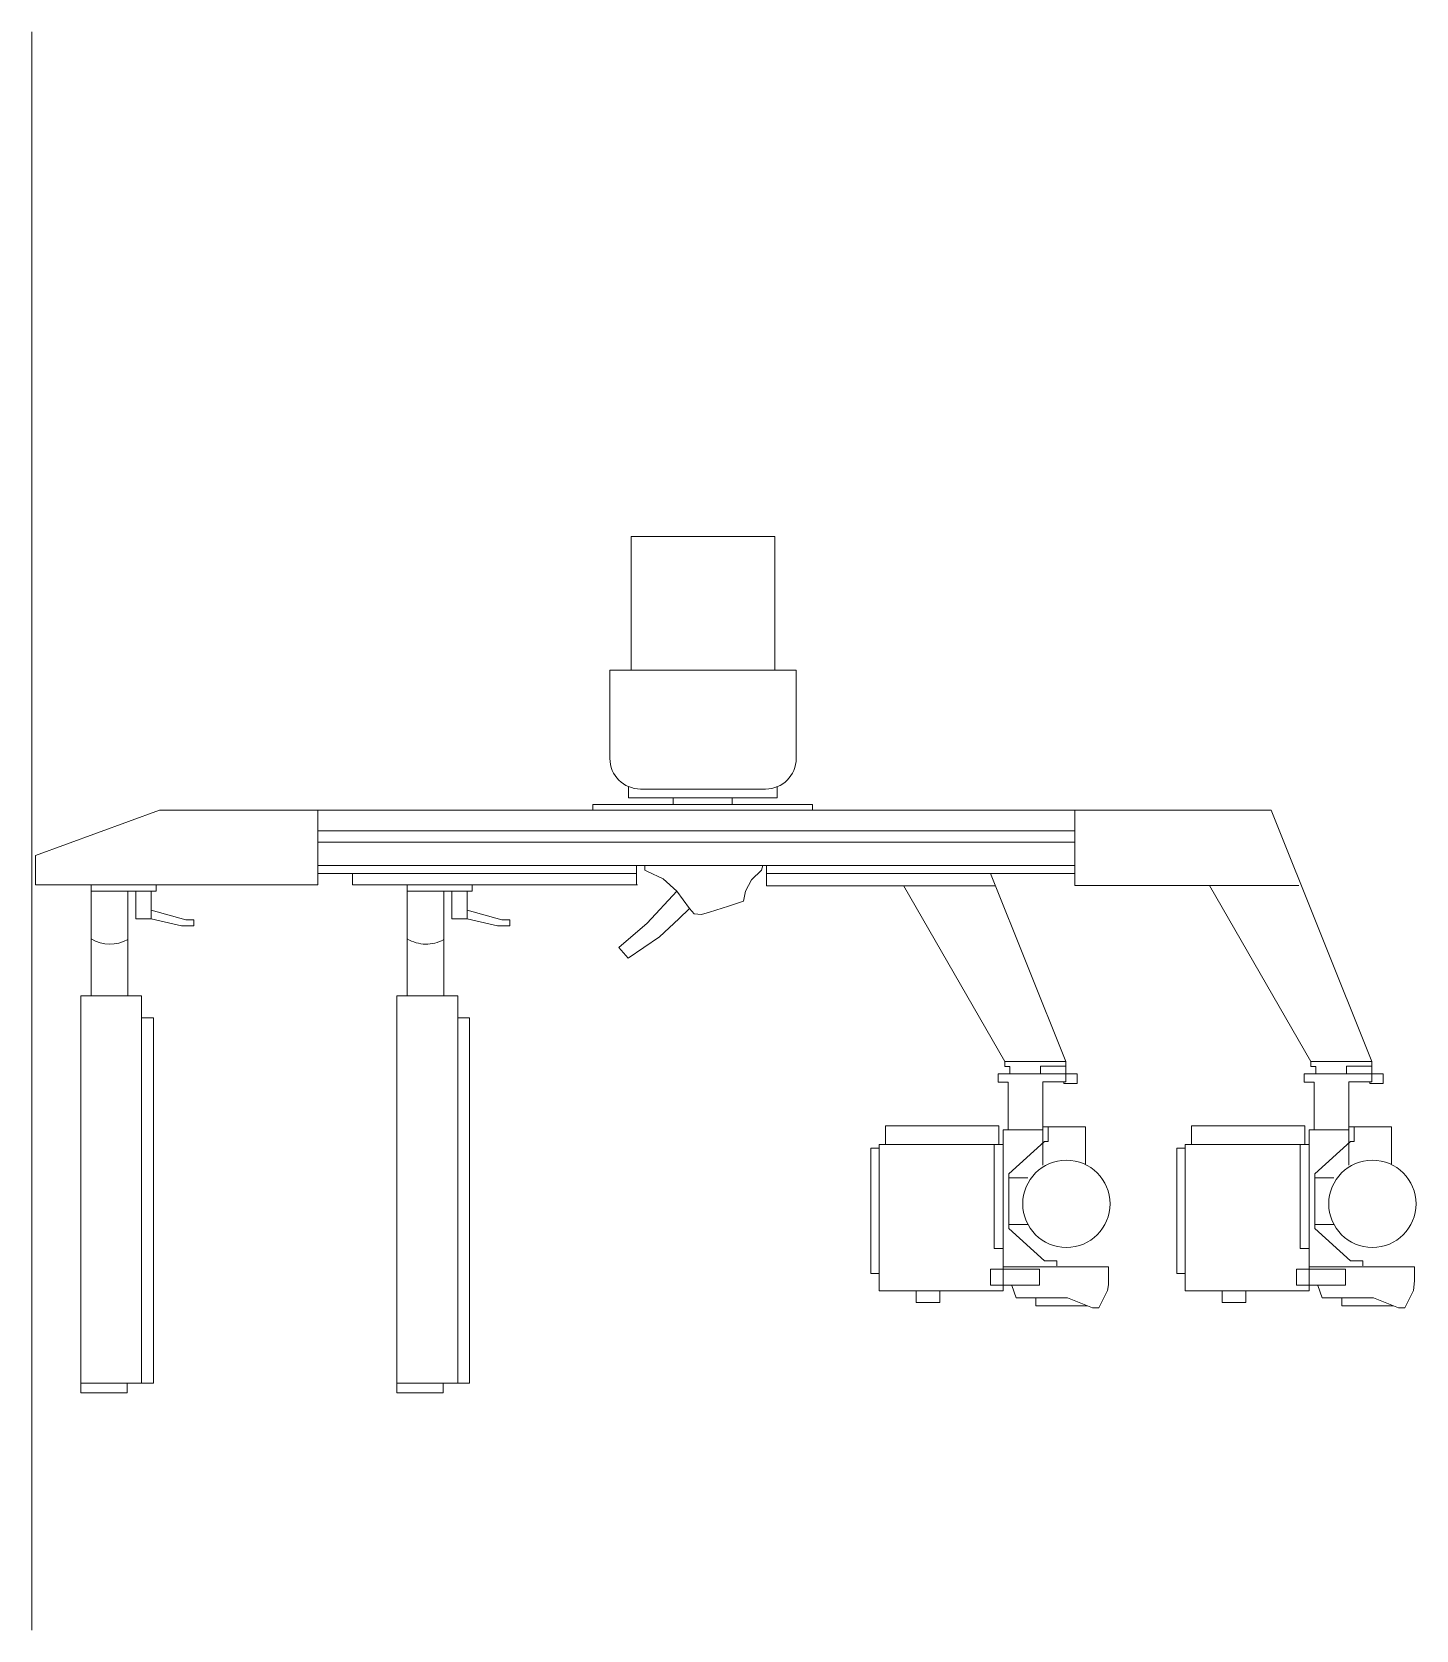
# Model space of a CAD drawing. Header units: metres. Extents: x 14591 to 15202, y 5442 to 5571.
# Drawn here: x 14854.193 to 14856.458, y 5561.672 to 5564.285 of the extents above; entities that cross this region are included whole.
import ezdxf

# ---------------------------------------------------------------- set-up
doc = ezdxf.new("R2010")
doc.units = ezdxf.units.M
doc.header["$MEASUREMENT"] = 0
doc.linetypes.add('DGN Style 3', pattern=[4.89804, 3.4986, -1.39944])
doc.layers.add('Level 4', color=7, linetype='Continuous', lineweight=0)

msp = doc.modelspace()

# ---------------------------------------------------------------- linework, layer by layer
at = {"layer": 'Level 4', "color": 5, "linetype": 'Continuous', "lineweight": 13}
for p, q in [((14854.19333342, 5564.28542345), (14854.19333342, 5561.67189097)), ((14854.19938347, 5562.93882229), (14854.40192379, 5563.01272043)), ((14854.40192379, 5563.01272043), (14856.22062236, 5563.01272043)), ((14854.66129129, 5563.01272043), (14854.66129129, 5562.89079049)), ((14855.24211725, 5563.03287436), (14855.24211725, 5563.02183758)), ((14855.33903266, 5563.03287436), (14855.33903266, 5563.02183758)), ((14855.89969526, 5563.01272043), (14855.89969526, 5562.88962975)), ((14856.22062236, 5563.01272043), (14856.3851457, 5562.60173538)), ((14854.66129129, 5562.97918726), (14855.90023932, 5562.97918726)), ((14854.66129129, 5562.9603438), (14855.90023932, 5562.9603438)), ((14854.19938347, 5562.89079049), (14854.19938347, 5562.93882229)), ((14854.66129129, 5562.92200549), (14855.90023932, 5562.92200549)), ((14854.66129129, 5562.89079049), (14854.19938347, 5562.89079049)), ((14855.89969526, 5562.88962975), (14856.26620586, 5562.88962975)), ((14856.28582607, 5562.60173538), (14856.11987222, 5562.88962975)), ((14854.38835785, 5562.84908026), (14854.4449402, 5562.83310597)), ((14854.43814202, 5562.82372885), (14854.38835785, 5562.83513906)), ((14854.4449402, 5562.83310597), (14854.45803911, 5562.83310597)), ((14854.45803911, 5562.83310597), (14854.45803911, 5562.82372885)), ((14854.45803911, 5562.82372885), (14854.43814202, 5562.82372885)), ((14855.15323866, 5562.78815837), (14855.16890761, 5562.77044142)), ((14856.3851457, 5562.60173538), (14856.28582607, 5562.60173538)), ((14856.28582607, 5562.60173538), (14856.28582607, 5562.59376898)), ((14856.28582607, 5562.59376898), (14856.29379247, 5562.59376898)), ((14856.29379247, 5562.59376898), (14856.29379247, 5562.58167712)), ((14856.3851457, 5562.59395866), (14856.34380002, 5562.59395866)), ((14856.34380002, 5562.59395866), (14856.34380002, 5562.58167712)), ((14856.3851457, 5562.60173538), (14856.3851457, 5562.56870801)), ((14856.27465764, 5562.58167712), (14856.4036571, 5562.58167712)), ((14856.27465764, 5562.58167712), (14856.27465764, 5562.56783075)), ((14856.27465764, 5562.56783075), (14856.29095092, 5562.56783075)), ((14856.29095092, 5562.56783075), (14856.29095092, 5562.48986409)), ((14856.3851457, 5562.56870801), (14856.34798924, 5562.56870801)), ((14856.34798924, 5562.56870801), (14856.34798924, 5562.43215774)), ((14856.38205005, 5562.56577131), (14856.38205005, 5562.56870801)), ((14856.4036571, 5562.56577131), (14856.38205005, 5562.56577131)), ((14856.4036571, 5562.58167712), (14856.4036571, 5562.56577131)), ((14856.28293379, 5562.46617949), (14856.28293379, 5562.48986409)), ((14856.28293379, 5562.48986409), (14856.34789023, 5562.48986409)), ((14856.34798924, 5562.4948016), (14856.41782021, 5562.4948016)), ((14856.35667811, 5562.4948016), (14856.35667811, 5562.47062422)), ((14856.41782021, 5562.4948016), (14856.41782021, 5562.43303162)), ((14856.29196132, 5562.41776382), (14856.3503572, 5562.47062422)), ((14856.3503572, 5562.47062422), (14856.35667811, 5562.47062422)), ((14856.29196132, 5562.41776382), (14856.29196132, 5562.32881604)), ((14856.29196132, 5562.41147195), (14856.32344541, 5562.41147195)), ((14856.29196132, 5562.33510792), (14856.32344541, 5562.33510792)), ((14856.29196132, 5562.32881604), (14856.3503572, 5562.27595565)), ((14856.45496201, 5562.26579019), (14856.28293379, 5562.26579019)), ((14856.3503572, 5562.27595565), (14856.37066882, 5562.27595565)), ((14856.37066882, 5562.27595565), (14856.37066882, 5562.26731501)), ((14856.29683973, 5562.23511228), (14856.30438405, 5562.2150718)), ((14856.4394237, 5562.19880706), (14856.45333342, 5562.22738297)), ((14856.30438405, 5562.2150718), (14856.38795182, 5562.2150718)), ((14856.33630229, 5562.2150718), (14856.33630229, 5562.20228051)), ((14856.33630229, 5562.20228051), (14856.42035607, 5562.20228051)), ((14856.38795182, 5562.2150718), (14856.42915538, 5562.19880706)), ((14856.42915538, 5562.19880706), (14856.4394237, 5562.19880706))]:
    msp.add_line(p, q, dxfattribs=at)
at = {"layer": 'Level 4', "color": 5, "linetype": 'DGN Style 3', "lineweight": 13}
for p, q in [((14854.66129129, 5562.90896248), (14855.18219844, 5562.90896248)), ((14854.71757032, 5562.89079049), (14854.71757032, 5562.90896248)), ((14855.18219844, 5562.92200549), (14855.18219844, 5562.89066465)), ((14855.39509079, 5562.88919027), (14855.39509079, 5562.92200549)), ((14855.89969526, 5562.90919445), (14855.39509079, 5562.90919445)), ((14855.76144675, 5562.90919445), (14855.88452713, 5562.60173538)), ((14854.80744807, 5562.89079049), (14854.71757032, 5562.89079049)), ((14854.91357624, 5562.89079049), (14855.1842296, 5562.89079049)), ((14855.76945472, 5562.88919027), (14855.39509079, 5562.88919027)), ((14855.78520749, 5562.60173538), (14855.61925365, 5562.88962975)), ((14854.90543119, 5562.84908026), (14854.96201354, 5562.83310597)), ((14854.95521537, 5562.82372885), (14854.90543119, 5562.83513906)), ((14854.96201354, 5562.83310597), (14854.97511246, 5562.83310597)), ((14854.97511246, 5562.83310597), (14854.97511246, 5562.82372885)), ((14854.97511246, 5562.82372885), (14854.95521537, 5562.82372885)), ((14855.88452713, 5562.60173538), (14855.78520749, 5562.60173538)), ((14855.78520749, 5562.60173538), (14855.78520749, 5562.59376898)), ((14855.78520749, 5562.59376898), (14855.79317389, 5562.59376898)), ((14855.79317389, 5562.59376898), (14855.79317389, 5562.58167712)), ((14855.88452713, 5562.59395866), (14855.84318145, 5562.59395866)), ((14855.84318145, 5562.59395866), (14855.84318145, 5562.58167712)), ((14855.88452713, 5562.60173538), (14855.88452713, 5562.56870801)), ((14855.77403907, 5562.58167712), (14855.90303853, 5562.58167712)), ((14855.77403907, 5562.58167712), (14855.77403907, 5562.56783075)), ((14855.77403907, 5562.56783075), (14855.79033235, 5562.56783075)), ((14855.79033235, 5562.56783075), (14855.79033235, 5562.48986409)), ((14855.88452713, 5562.56870801), (14855.84737067, 5562.56870801)), ((14855.84737067, 5562.56870801), (14855.84737067, 5562.43215774)), ((14855.88143148, 5562.56577131), (14855.88143148, 5562.56870801)), ((14855.90303853, 5562.56577131), (14855.88143148, 5562.56577131)), ((14855.90303853, 5562.58167712), (14855.90303853, 5562.56577131)), ((14855.78231522, 5562.46617949), (14855.78231522, 5562.48986409)), ((14855.78231522, 5562.48986409), (14855.84727166, 5562.48986409)), ((14855.84737067, 5562.4948016), (14855.91720164, 5562.4948016)), ((14855.85605954, 5562.4948016), (14855.85605954, 5562.47062422)), ((14855.91720164, 5562.4948016), (14855.91720164, 5562.43303162)), ((14855.79134275, 5562.41776382), (14855.84973863, 5562.47062422)), ((14855.84973863, 5562.47062422), (14855.85605954, 5562.47062422)), ((14855.79134275, 5562.41776382), (14855.79134275, 5562.32881604)), ((14855.79134275, 5562.41147195), (14855.82282684, 5562.41147195)), ((14855.79134275, 5562.33510792), (14855.82282684, 5562.33510792)), ((14855.79134275, 5562.32881604), (14855.84973863, 5562.27595565)), ((14855.95434343, 5562.26579019), (14855.78231522, 5562.26579019)), ((14855.84973863, 5562.27595565), (14855.87005024, 5562.27595565)), ((14855.87005024, 5562.27595565), (14855.87005024, 5562.26731501)), ((14855.79622116, 5562.23511228), (14855.80376547, 5562.2150718)), ((14855.93880512, 5562.19880706), (14855.95271485, 5562.22738297)), ((14855.80376547, 5562.2150718), (14855.88733325, 5562.2150718)), ((14855.83568372, 5562.2150718), (14855.83568372, 5562.20228051)), ((14855.83568372, 5562.20228051), (14855.9197375, 5562.20228051)), ((14855.88733325, 5562.2150718), (14855.9285368, 5562.19880706)), ((14855.9285368, 5562.19880706), (14855.93880512, 5562.19880706))]:
    msp.add_line(p, q, dxfattribs=at)
at = {"layer": 'Level 4', "color": 5, "linetype": 'Continuous', "lineweight": 13, "flags": 128}
for points in [[(14855.17348427, 5563.4602853), (14855.40851184, 5563.4602853), (14855.40851184, 5563.24156906), (14855.17348427, 5563.24156906), (14855.17348427, 5563.4602853)], [(14854.3965029, 5562.89079049), (14854.29037472, 5562.89079049), (14854.29037472, 5562.88003159), (14854.3965029, 5562.88003159), (14854.3965029, 5562.89079049)], [(14854.29037472, 5562.88003159), (14854.35000381, 5562.88003159), (14854.35000381, 5562.70903402), (14854.29037472, 5562.70903402), (14854.29037472, 5562.88003159)], [(14854.38835785, 5562.88003159), (14854.36311342, 5562.88003159), (14854.36311342, 5562.83513906), (14854.38835785, 5562.83513906), (14854.38835785, 5562.88003159)], [(14854.37282151, 5562.70903402), (14854.27341362, 5562.70903402), (14854.27341362, 5562.0757644), (14854.37282151, 5562.0757644), (14854.37282151, 5562.70903402)], [(14854.37282151, 5562.0757644), (14854.39220481, 5562.0757644), (14854.39220481, 5562.67301698), (14854.37282151, 5562.67301698), (14854.37282151, 5562.0757644)], [(14856.27589338, 5562.46617949), (14856.09047738, 5562.46617949), (14856.09047738, 5562.49653253), (14856.27589338, 5562.49653253), (14856.27589338, 5562.46617949)], [(14856.0801101, 5562.25506172), (14856.06630034, 5562.25506172), (14856.06630034, 5562.46019619), (14856.0801101, 5562.46019619), (14856.0801101, 5562.25506172)], [(14856.0801101, 5562.46617949), (14856.28293379, 5562.46617949), (14856.28293379, 5562.22662066), (14856.0801101, 5562.22662066), (14856.0801101, 5562.46617949)], [(14856.28293379, 5562.46617949), (14856.2680045, 5562.46617949), (14856.2680045, 5562.29576014), (14856.28293379, 5562.29576014), (14856.28293379, 5562.46617949)], [(14856.26196874, 5562.23604849), (14856.34205453, 5562.23604849), (14856.34205453, 5562.2618978), (14856.26196874, 5562.2618978), (14856.26196874, 5562.23604849)], [(14856.14069181, 5562.22662066), (14856.17915952, 5562.22662066), (14856.17915952, 5562.20751226), (14856.14069181, 5562.20751226), (14856.14069181, 5562.22662066)], [(14854.27341362, 5562.0757644), (14854.34907437, 5562.0757644), (14854.34907437, 5562.05995235), (14854.27341362, 5562.05995235), (14854.27341362, 5562.0757644)]]:
    msp.add_lwpolyline(points, close=True, dxfattribs=at)
for points in [[(14855.13887519, 5563.0972817), (14855.13887519, 5563.24156906), (14855.44367632, 5563.24156906), (14855.44367632, 5563.0972817)], [(14855.16943069, 5563.05121749), (14855.16943069, 5563.03287436), (14855.41266225, 5563.03287436), (14855.41266225, 5563.0510266)], [(14855.39367632, 5563.0472817), (14855.18887519, 5563.0472817)], [(14855.11117989, 5563.01272043), (14855.11117989, 5563.02183758), (14855.47004255, 5563.02183758), (14855.47004255, 5563.01272043)], [(14855.38879636, 5562.92200549), (14855.38680665, 5562.91486876), (14855.37039155, 5562.89860402), (14855.36060882, 5562.88034768), (14855.35729263, 5562.86375101), (14855.33265962, 5562.85589871), (14855.30189294, 5562.84609118), (14855.28893521, 5562.84196062), (14855.27690632, 5562.84328524), (14855.26927273, 5562.85167217), (14855.24841307, 5562.88051884), (14855.22587858, 5562.90037779), (14855.20034398, 5562.9122859), (14855.19594474, 5562.91433749), (14855.19597909, 5562.92200549)], [(14855.24841307, 5562.88051884), (14855.19995536, 5562.82794888), (14855.15323866, 5562.78815837)], [(14855.16890761, 5562.77044142), (14855.219811, 5562.80579233), (14855.25148054, 5562.83516844), (14855.26927273, 5562.85167217)], [(14856.45496201, 5562.26579019), (14856.45496201, 5562.24300864), (14856.45333342, 5562.22738297)]]:
    msp.add_lwpolyline(points, dxfattribs=at)
at = {"layer": 'Level 4', "color": 5, "linetype": 'DGN Style 3', "lineweight": 13, "flags": 128}
for points in [[(14854.91357624, 5562.89079049), (14854.80744807, 5562.89079049), (14854.80744807, 5562.88003159), (14854.91357624, 5562.88003159), (14854.91357624, 5562.89079049)], [(14854.80744807, 5562.88003159), (14854.86707715, 5562.88003159), (14854.86707715, 5562.70903402), (14854.80744807, 5562.70903402), (14854.80744807, 5562.88003159)], [(14854.90543119, 5562.88003159), (14854.88018676, 5562.88003159), (14854.88018676, 5562.83513906), (14854.90543119, 5562.83513906), (14854.90543119, 5562.88003159)], [(14854.88989485, 5562.70903402), (14854.79048696, 5562.70903402), (14854.79048696, 5562.0757644), (14854.88989485, 5562.0757644), (14854.88989485, 5562.70903402)], [(14854.88989485, 5562.0757644), (14854.90927816, 5562.0757644), (14854.90927816, 5562.67301698), (14854.88989485, 5562.67301698), (14854.88989485, 5562.0757644)], [(14855.77527481, 5562.46617949), (14855.58985881, 5562.46617949), (14855.58985881, 5562.49653253), (14855.77527481, 5562.49653253), (14855.77527481, 5562.46617949)], [(14855.57949153, 5562.25506172), (14855.56568177, 5562.25506172), (14855.56568177, 5562.46019619), (14855.57949153, 5562.46019619), (14855.57949153, 5562.25506172)], [(14855.57949153, 5562.46617949), (14855.78231522, 5562.46617949), (14855.78231522, 5562.22662066), (14855.57949153, 5562.22662066), (14855.57949153, 5562.46617949)], [(14855.78231522, 5562.46617949), (14855.76738592, 5562.46617949), (14855.76738592, 5562.29576014), (14855.78231522, 5562.29576014), (14855.78231522, 5562.46617949)], [(14855.76135017, 5562.23604849), (14855.84143595, 5562.23604849), (14855.84143595, 5562.2618978), (14855.76135017, 5562.2618978), (14855.76135017, 5562.23604849)], [(14855.64007324, 5562.22662066), (14855.67854094, 5562.22662066), (14855.67854094, 5562.20751226), (14855.64007324, 5562.20751226), (14855.64007324, 5562.22662066)], [(14854.79048696, 5562.0757644), (14854.86614772, 5562.0757644), (14854.86614772, 5562.05995235), (14854.79048696, 5562.05995235), (14854.79048696, 5562.0757644)]]:
    msp.add_lwpolyline(points, close=True, dxfattribs=at)
msp.add_lwpolyline([(14855.95434343, 5562.26579019), (14855.95434343, 5562.23629784), (14855.95271485, 5562.22738297)], dxfattribs=at)
at = {"layer": 'Level 4', "color": 5, "linetype": 'DGN Style 3', "lineweight": 13}
msp.add_circle((14855.88570106, 5562.36895146), 0.07140415, dxfattribs=at)
at = {"layer": 'Level 4', "color": 5, "linetype": 'Continuous', "lineweight": 13}
msp.add_circle((14856.38631964, 5562.36895146), 0.07140415, dxfattribs=at)
at = {"layer": 'Level 4', "color": 5, "linetype": 'Continuous', "lineweight": 13, "extrusion": (0, 0, -1)}
msp.add_arc((-14855.18887519, 5563.0972817), 0.05, 270, 0, dxfattribs=at)
at = {"layer": 'Level 4', "color": 5, "linetype": 'Continuous', "lineweight": 13}
for centre, radius, start, end in [((14855.39367632, 5563.0972817), 0.05, 270, 0), ((14854.3212633, 5562.85204944), 0.05848704, 238.12102016, 299.43261877)]:
    msp.add_arc(centre, radius, start, end, dxfattribs=at)
at = {"layer": 'Level 4', "color": 5, "linetype": 'DGN Style 3', "lineweight": 13}
msp.add_arc((14854.83833664, 5562.85204944), 0.05848704, 238.12102016, 299.43261877, dxfattribs=at)

doc.saveas('drawing.dxf')
